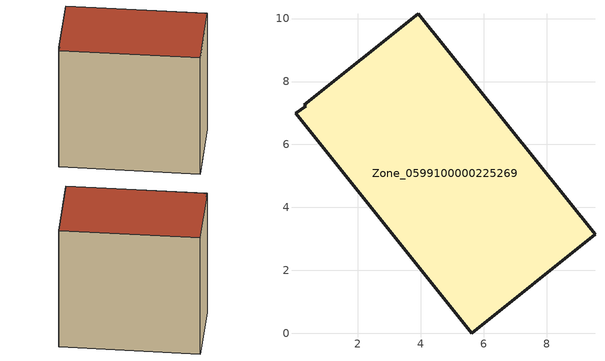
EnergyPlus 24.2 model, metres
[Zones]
Zone_0599100000225269
 floor ground (C_G): 9.54,3.14 5.62,0 0.02,7 0.34,7.21 0.3,7.26 3.92,10.15 z0
 wall outside (C_F): 9.54,3.14 3.92,10.15 0.3,7.26 0.34,7.21 0.02,7 5.62,0 9.54,3.14 z0:8.87
 roof outside (C_R): 5.62,0 9.54,3.14 3.92,10.15 0.3,7.26 0.34,7.21 0.02,7 z8.87
[BUILDING]
Pand.0599100000225269: North Axis=0; Terrain=City; Loads Convergence Tolerance Value=0.04; Temperature Convergence Tolerance Value=0.4; Solar Distribution=FullExterior; Maximum Number of Warmup Days=25; Minimum Number of Warmup Days=1
[Site:Location]
Rotterdam.The.Hague.AP_ZH_NLD Design_Conditions: Latitude=51.96; Longitude=4.45; Time Zone=1; Elevation=-4.5
[SITE:GROUNDTEMPERATURE:BUILDINGSURFACE]
18, 18, 18, 18, 18, 18, 18, 18, 18, 18, 18, 18
[MATERIAL] Thermal Absorptance=0.9; Solar Absorptance=0.7; Visible Absorptance=0.7
Name | Roughness | Thickness | Conductivity | Density | Specific Heat
G.TI.1975-1991 | MediumSmooth | 0.15 | 0.288461 | 540 | 1210
F.TI.1975-1991 | Rough | 0.3 | 0.230769 | 1920 | 840
R.TI.1975-1991 | MediumRough | 0.2 | 0.153846 | 1500 | 1000
[CONSTRUCTION]
C_G: G.TI.1975-1991
C_F: F.TI.1975-1991
C_R: R.TI.1975-1991
[ZONE]
Zone_0599100000225269: Type=1; Multiplier=1; Ceiling Height=Autocalculate; Volume=Autocalculate; Floor Area=autocalculate; Part of Total Floor Area=Yes
[ZONEINFILTRATION:DESIGNFLOWRATE]
Infil_Zone_0599100000225269: Zone or ZoneList or Space or SpaceList=Zone_0599100000225269; Schedule=AlwaysOn; Design Flow Rate Calculation Method=Flow/Area; Flow Rate per Floor Area=0.003; Constant Term Coefficient=1; Temperature Term Coefficient=0; Velocity Term Coefficient=0; Velocity Squared Term Coefficient=0
[HVACTEMPLATE:ZONE:IDEALLOADSAIRSYSTEM]
Zone_0599100000225269: Maximum Heating Supply Air Temperature=50; Minimum Cooling Supply Air Temperature=13; Maximum Heating Supply Air Humidity Ratio=0.0156; Minimum Cooling Supply Air Humidity Ratio=0.0077; Heating Limit=NoLimit; Cooling Limit=NoLimit; Dehumidification Control Type=ConstantSensibleHeatRatio; Cooling Sensible Heat Ratio=0.7; Dehumidification Setpoint=60; Humidification Control Type=None; Humidification Setpoint=30; Outdoor Air Method=None; Outdoor Air Flow Rate per Person=0.00944; Outdoor Air Flow Rate per Zone Floor Area=0; Outdoor Air Flow Rate per Zone=0; Demand Controlled Ventilation Type=None; Outdoor Air Economizer Type=NoEconomizer; Heat Recovery Type=None; Sensible Heat Recovery Effectiveness=0.7; Latent Heat Recovery Effectiveness=0.65
[ZONECONTROL:THERMOSTAT]
ThermostatControl_Zone_0599100000225269: Zone or ZoneList=Zone_0599100000225269; Control Type Schedule=DualSetpointControlType; Control 1=Thermostat_Zone_0599100000225269; Temperature Difference Between Cutout And Setpoint=0
[THERMOSTATSETPOINT:DUALSETPOINT]
Thermostat_Zone_0599100000225269: Heating Setpoint Temperature Schedule=HeatingSetpoint_Zone_0599100000225269; Cooling Setpoint Temperature Schedule=CoolingSetpoint_Zone_0599100000225269
[SCHEDULE:COMPACT]
HeatingSetpoint_Zone_0599100000225269: Through: 12/31, For: AllDays, Until: 24:00, 21
CoolingSetpoint_Zone_0599100000225269: Through: 12/31, For: AllDays, Until: 24:00, 24
DualSetpointControlType: Through: 12/31, For: AllDays, Until: 24:00, 4
AlwaysOn: Through: 12/31, For: AllDays, Until: 24:00, 1
